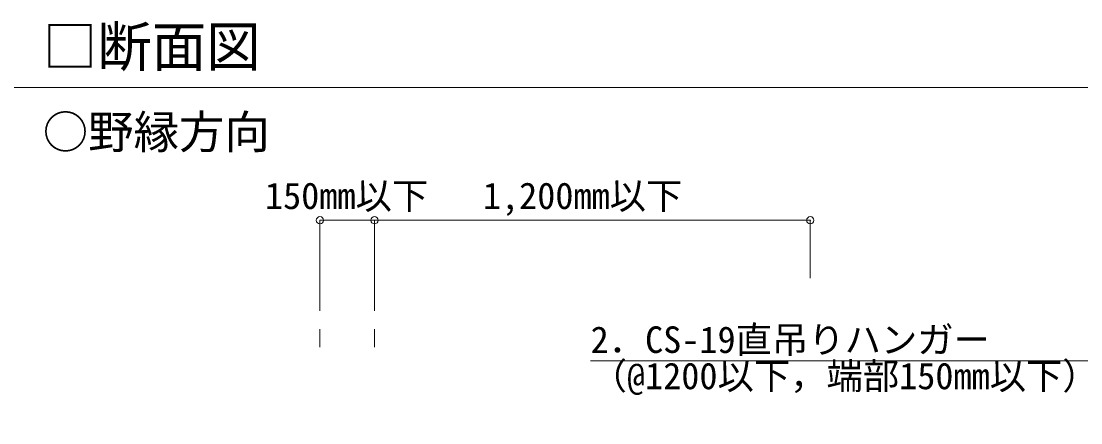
# Model space of a CAD drawing. Units: millimetres, scale not verified. Extents: x -9752 to 9748, y -6991 to 6878.
# Drawn here: x -5366 to -2448, y -1122 to -15 of the extents above; entities that cross this region are included whole.
import ezdxf
from ezdxf.enums import TextEntityAlignment as Align

# ---------------------------------------------------------------- set-up
doc = ezdxf.new("R2010")
doc.units = ezdxf.units.MM
doc.header["$LTSCALE"] = 50
doc.header["$PDMODE"] = 32
doc.header["$PDSIZE"] = 20
doc.linetypes.add('CHAIN1', pattern=[8, 5, -1, 1, -1])
doc.linetypes.add('DASHED1', pattern=[1.8, 1.2, -0.6])
for name, color, linetype, lineweight in [('2-0_中心線', 3, 'DASHED1', 18), ('2-5_寸法', 4, 'Continuous', 9), ('2-6_文字', 7, 'Continuous', 18), ('F-6_文字', 7, 'Continuous', 18)]:
    doc.layers.add(name, color=color, linetype=linetype, lineweight=lineweight)
doc.styles.add('ＭＳ ゴシック', font='')
doc.styles.get('ＭＳ ゴシック').set_extended_font_data('MS Gothic')

msp = doc.modelspace()

# ---------------------------------------------------------------- linework, layer by layer
at = {"layer": '2-0_中心線', "color": 4, "linetype": 'CHAIN1', "lineweight": 9}
for p, q in [((-4543.05, -563.57), (-4543.05, -937.99)), ((-4393.05, -563.57), (-4393.05, -937.99)), ((-3193.05, -563.57), (-3193.05, -722.88))]:
    msp.add_line(p, q, dxfattribs=at)
at = {"layer": '2-5_寸法'}
for p, q in [((-4543.05, -563.57), (-4393.05, -563.57)), ((-4393.05, -563.57), (-3193.05, -563.57))]:
    msp.add_line(p, q, dxfattribs=at)
for p in [(-4543.05, -563.57), (-4393.05, -563.57), (-3193.05, -563.57)]:
    msp.add_point(p, dxfattribs=at)
at = {"layer": '2-6_文字'}
msp.add_lwpolyline([(-3797.84, -951.46), (-2397.84, -951.46), (-2072.4, -1515.15)], dxfattribs=at)
at = {"layer": 'F-6_文字', "color": 3}
msp.add_line((-9751.67, -197.5), (-1.67, -197.5), dxfattribs=at)

# ---------------------------------------------------------------- texts
at = {"layer": '2-5_寸法', "style": 'ＭＳ ゴシック'}
for s, p in [('150mm以下', (-4694.47, -554.56)), ('1,200mm以下', (-4094.47, -554.56))]:
    msp.add_text(s, height=73.31, dxfattribs=at).set_placement(p, align=Align.BOTTOM_LEFT)
at = {"layer": '2-6_文字', "color": 4, "style": 'ＭＳ ゴシック'}
for s, p in [('2．CS-19直吊りハンガー', (-3797.84, -951.46)), ('（@1200以下，端部150mm以下）', (-3797.84, -1051.46))]:
    msp.add_text(s, height=73.31, dxfattribs=at).set_placement(p, align=Align.BOTTOM_LEFT)
at = {"layer": 'F-6_文字', "style": 'ＭＳ ゴシック'}
msp.add_text('□断面図', height=110, dxfattribs=at).set_placement((-5306.19, -172.5), align=Align.BOTTOM_LEFT)
at = {"layer": 'F-6_文字', "color": 4, "style": 'ＭＳ ゴシック'}
msp.add_text('○野縁方向', height=91.64, dxfattribs=at).set_placement((-5306.19, -393.37), align=Align.BOTTOM_LEFT)

doc.saveas('drawing.dxf')
